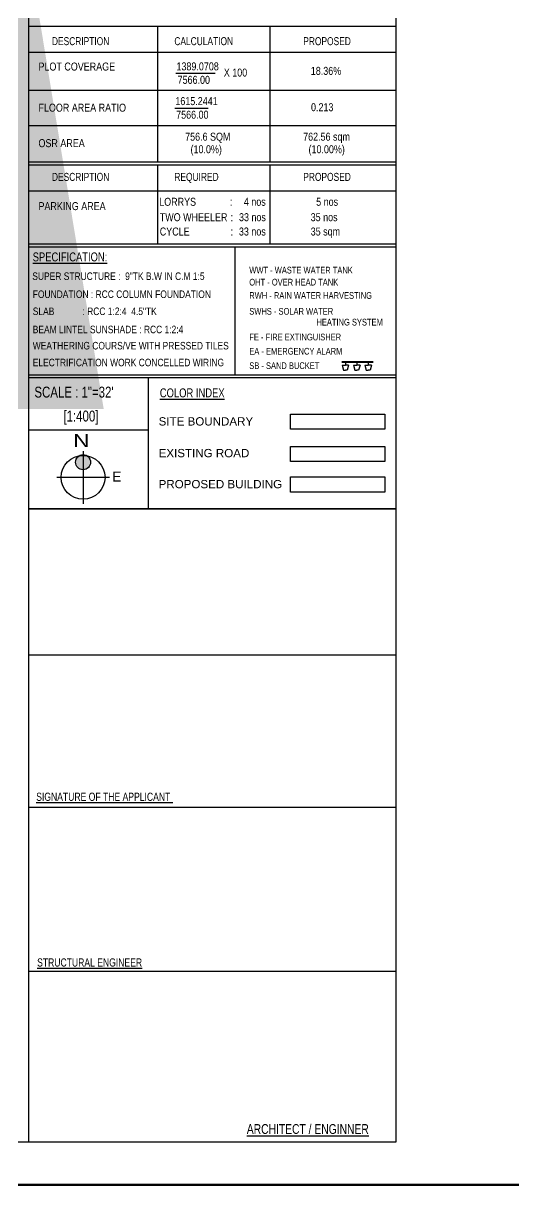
# Model space of a CAD drawing. Header units: metres. Extents: x 45752 to 165956, y -20087 to -17423.
# Drawn here: x 165761.4 to 165830.5, y -17696.6 to -17532.8 of the extents above; entities that cross this region are included whole.
import ezdxf
from ezdxf.enums import TextEntityAlignment as Align

# ---------------------------------------------------------------- set-up
doc = ezdxf.new("R2010")
doc.units = ezdxf.units.M
doc.header["$MEASUREMENT"] = 0
doc.layers.get('0').update_dxf_attribs({"linetype": 'CONTINUOUS', "lineweight": 30})
for name, color, linetype in [('del', 6, 'CONTINUOUS'), ('L4', 7, 'CONTINUOUS'), ('RN', 52, 'CONTINUOUS'), ('txt', 2, 'CONTINUOUS')]:
    doc.layers.add(name, color=color, linetype=linetype)
doc.layers.add('FLOOR-GROUND', color=7, linetype='CONTINUOUS', lineweight=50)
doc.layers.add('WALL', color=7, linetype='CONTINUOUS', lineweight=40)
doc.styles.add('1', font='arial.ttf')
doc.styles.add('ROMANT', font='arial.ttf')
doc.styles.add('RS', font='romans.shx')
doc.styles.add('style2', font='arial.ttf')
doc.dimstyles.new('CORP', dxfattribs={"dimtxt": 10, "dimasz": 4, "dimexe": 4.5, "dimexo": 16, "dimgap": 2, "dimtad": 1, "dimdec": 1, "dimzin": 3, "dimdsep": 46, "dimlunit": 4, "dimtxsty": 'RS', "dimblk": 'OBLIQUE', "dimcen": 0, "dimdle": 2.5, "dimclrd": 21, "dimclre": 21, "dimclrt": 3, "dimadec": 0, "dimazin": 0, "dimtfac": 0.75, "dimtdec": 1, "dimtmove": 2, "dimatfit": 3, "dimfxl": 0, "dimtolj": 1, "dimtzin": 0, "dimarcsym": 0})

# ---------------------------------------------------------------- blocks, each defined once
blk = doc.blocks.new('_Oblique')
at = {"color": 0, "linetype": 'ByBlock', "lineweight": -2}
blk.add_line((-0.5, -0.5), (0.5, 0.5), dxfattribs=at)

msp = doc.modelspace()

# ---------------------------------------------------------------- hatches: boundary and pattern name
at = {"layer": 'L4', "linetype": 'Continuous'}
for points in [[(165769.82211, -17593.66186, 0.414213562), (165768.76546, -17594.71851, 0.414213562), (165769.82211, -17595.77516)], [(165770.87876, -17594.71851, 0.414213562), (165769.82211, -17593.66186), (165769.82211, -17595.77516, 0.414213562)]]:
    msp.add_hatch(color=256, dxfattribs=at).paths.add_polyline_path(points)

# ---------------------------------------------------------------- linework, layer by layer
msp.add_line((165762.19611, -17690.5606), (165762.19611, -17480.32908))
at = {"color": 0, "linetype": 'ByBlock', "lineweight": -2}
msp.add_lwpolyline([(165491.15144, -17480.32908), (165813.86692, -17480.32908), (165813.86692, -17690.5606), (165491.15144, -17690.5606)], close=True, dxfattribs=at)
at = {"layer": 'del', "ltscale": 2}
for p, q in [((165806.26432, -17580.52428), (165810.69808, -17580.52428)), ((165806.26432, -17580.6175), (165810.69808, -17580.6175)), ((165806.77102, -17580.52428), (165806.77102, -17580.99278)), ((165808.37792, -17580.52428), (165808.37792, -17580.99278)), ((165809.98482, -17580.52428), (165809.98482, -17580.99278)), ((165806.30382, -17581.05698), (165806.50545, -17581.7394)), ((165806.30382, -17581.05698), (165806.77102, -17581.05698)), ((165806.50545, -17581.7394), (165806.77102, -17581.7394)), ((165806.77102, -17581.05698), (165806.77102, -17580.99278)), ((165807.23823, -17581.05698), (165806.77102, -17581.05698)), ((165807.0366, -17581.7394), (165806.77102, -17581.7394)), ((165807.23823, -17581.05698), (165807.0366, -17581.7394)), ((165807.91072, -17581.05698), (165808.37792, -17581.05698)), ((165807.91072, -17581.05698), (165808.11234, -17581.7394)), ((165808.11234, -17581.7394), (165808.37792, -17581.7394)), ((165808.37792, -17581.05698), (165808.37792, -17580.99278)), ((165808.84513, -17581.05698), (165808.37792, -17581.05698)), ((165808.6435, -17581.7394), (165808.37792, -17581.7394)), ((165808.84513, -17581.05698), (165808.6435, -17581.7394)), ((165809.51761, -17581.05698), (165809.71924, -17581.7394)), ((165809.51761, -17581.05698), (165809.98482, -17581.05698)), ((165809.71924, -17581.7394), (165809.98482, -17581.7394)), ((165809.98482, -17581.05698), (165809.98482, -17580.99278)), ((165810.45203, -17581.05698), (165809.98482, -17581.05698)), ((165810.2504, -17581.7394), (165809.98482, -17581.7394)), ((165810.45203, -17581.05698), (165810.2504, -17581.7394))]:
    msp.add_line(p, q, dxfattribs=at)
at = {"layer": 'FLOOR-GROUND', "color": 64}
msp.add_lwpolyline([(165484.27957, -17476.53191), (165956.49922, -17476.53191), (165956.49922, -17696.56587), (165484.27957, -17696.56587)], close=True, dxfattribs=at)
at = {"layer": 'L4', "linetype": 'Continuous'}
for p, q in [((165769.82211, -17593.14982), (165769.82211, -17600.56751)), ((165773.53095, -17596.85866), (165766.11326, -17596.85866))]:
    msp.add_line(p, q, dxfattribs=at)
for centre, radius in [((165769.82211, -17596.85866), 3.0907), ((165769.82211, -17594.71851), 1.05665)]:
    msp.add_circle(centre, radius, dxfattribs=at)
at = {"layer": 'RN', "ltscale": 18}
msp.add_line((165813.83276, -17582.44864), (165762.29307, -17582.44864), dxfattribs=at)
at = {"layer": 'txt'}
for p, q in [((165813.86492, -17533.30796), (165762.19613, -17533.30796)), ((165780.31939, -17533.30796), (165780.31939, -17552.38592)), ((165796.1097, -17533.30796), (165796.1097, -17552.38592)), ((165813.86492, -17536.94379), (165762.19613, -17536.94379)), ((165762.19613, -17542.2569), (165813.86492, -17542.2569)), ((165762.19613, -17547.24303), (165813.86492, -17547.24303)), ((165762.19613, -17547.24303), (165813.86492, -17547.24303)), ((165762.19613, -17547.24303), (165813.86492, -17547.24303)), ((165762.19613, -17552.38592), (165813.86492, -17552.38592)), ((165762.19613, -17552.38592), (165813.86492, -17552.38592)), ((165762.19613, -17552.79372), (165813.86492, -17552.79372)), ((165780.31939, -17552.79372), (165780.31939, -17563.9575)), ((165796.1097, -17552.79372), (165796.1097, -17563.9575)), ((165813.86492, -17556.53054), (165762.19613, -17556.53054)), ((165762.19613, -17563.9575), (165813.86492, -17563.9575)), ((165762.29307, -17564.37818), (165813.86692, -17564.37818)), ((165791.2424, -17582.44864), (165791.2424, -17564.37818)), ((165813.81172, -17582.82332), (165762.19611, -17582.82332)), ((165779.00051, -17582.82332), (165779.00051, -17601.30117)), ((165779.00051, -17590.21019), (165762.19611, -17590.21019)), ((165813.81172, -17601.30117), (165762.19611, -17601.30117)), ((165762.19611, -17601.30117), (165813.86692, -17601.30117)), ((165762.23032, -17601.30117), (165813.94302, -17601.30117)), ((165762.19611, -17621.86156), (165813.86692, -17621.86156)), ((165762.19611, -17643.32342), (165813.86692, -17643.32342)), ((165762.19611, -17666.46195), (165813.86692, -17666.46195))]:
    msp.add_line(p, q, dxfattribs=at)
at = {"layer": 'txt', "color": 6}
for p, q in [((165782.90901, -17539.87175), (165788.4425, -17539.87175)), ((165782.76397, -17544.79035), (165787.45485, -17544.79035))]:
    msp.add_line(p, q, dxfattribs=at)
at = {"layer": 'txt'}
for points in [[(165799.05443, -17587.95365), (165812.34601, -17587.95365), (165812.34601, -17590.08077), (165799.05443, -17590.08077)], [(165799.05443, -17592.50089), (165812.34601, -17592.50089), (165812.34601, -17594.62801), (165799.05443, -17594.62801)], [(165799.05443, -17596.78937), (165812.34601, -17596.78937), (165812.34601, -17598.91649), (165799.05443, -17598.91649)]]:
    msp.add_lwpolyline(points, close=True, dxfattribs=at)

# ---------------------------------------------------------------- texts
at = {"layer": 'L4', "linetype": 'Continuous', "style": '1', "width": 1.246093}
msp.add_text('N', height=1.8353, dxfattribs=at).set_placement((165768.42527, -17592.58638), (165770.73251, -17592.58638), align=Align.FIT)
at = {"layer": 'txt'}
for s, height, style, width, p in [('DESCRIPTION', 1.1285439, 'ROMANT', 0.75, (165765.43596, -17535.93083)), ('CALCULATION', 1.1285439, 'ROMANT', 0.75, (165782.68105, -17535.93083)), ('PROPOSED', 1.128544, 'ROMANT', 0.75, (165800.84336, -17535.93083)), ('OSR AREA', 1.128544, 'style2', 0.8, (165763.53755, -17550.30817)), ('756.6 SQM', 1.128544, 'style2', 0.8, (165784.2018, -17549.39717)), ('762.56 sqm', 1.128544, 'style2', 0.8, (165800.82431, -17549.39717)), ('(10.0%%%)', 1.128544, 'style2', 0.8, (165784.96117, -17551.16672)), ('(10.00%%%)', 1.128544, 'style2', 0.8, (165801.58369, -17551.16672)), ('DESCRIPTION', 1.1285439, 'ROMANT', 0.75, (165765.43596, -17555.06094)), ('REQUIRED', 1.128544, 'ROMANT', 0.75, (165782.68105, -17555.06094)), ('PROPOSED', 1.128544, 'ROMANT', 0.75, (165800.84336, -17555.06094)), ('LORRYS', 1.128544, 'style2', 0.8, (165780.55047, -17558.57217)), (':', 1.12854, 'style2', 0.8, (165790.51504, -17558.57217)), ('4 nos', 1.128544, 'style2', 0.8, (165792.47209, -17558.57217)), ('5 nos', 1.128544, 'style2', 0.8, (165802.66355, -17558.57217)), ('PARKING AREA', 1.1285439, 'style2', 0.8, (165763.53755, -17559.18201)), ('TWO WHEELER', 1.1285439, 'style2', 0.8, (165780.62618, -17560.74312)), (':', 1.12854, 'style2', 0.8, (165790.59075, -17560.74312)), ('33 nos', 1.128544, 'style2', 0.8, (165791.78764, -17560.74312)), ('35 nos', 1.128544, 'style2', 0.8, (165801.88807, -17560.74312)), ('CYCLE', 1.128544, 'style2', 0.8, (165780.62618, -17562.76378)), (':', 1.12854, 'style2', 0.8, (165790.59075, -17562.76378)), ('33 nos', 1.128544, 'style2', 0.8, (165791.77761, -17562.76378)), ('35 sqm', 1.128544, 'style2', 0.8, (165801.89331, -17562.76378)), ('%%uSPECIFICATION:', 1.2630546, 'ROMANT', 0.75, (165762.72229, -17566.41008)), ('WWT - WASTE WATER TANK', 0.947291, 'style2', 0.8, (165793.23739, -17568.11625)), ('SUPER STRUCTURE :  9"TK B.W IN C.M 1:5', 1.0640727, 'style2', 0.8, (165762.66696, -17569.03045)), ('OHT - OVER HEAD TANK', 0.947291, 'style2', 0.8, (165793.23739, -17569.80998)), ('FOUNDATION : RCC COLUMN FOUNDATION', 1.0640727, 'style2', 0.8, (165762.7305, -17571.56852)), ('RWH - RAIN WATER HARVESTING', 0.947291, 'style2', 0.8, (165793.23739, -17571.68725)), ('SLAB            : RCC 1:2:4  4.5"TK ', 1.0640727, 'style2', 0.8, (165762.7305, -17573.97607)), ('SWHS - SOLAR WATER ', 0.947291, 'style2', 0.8, (165793.23739, -17573.92482)), ('BEAM LINTEL SUNSHADE : RCC 1:2:4', 1.0640727, 'style2', 0.8, (165762.7305, -17576.53942)), ('HEATING SYSTEM', 0.947291, 'style2', 0.8, (165802.69797, -17575.44763)), ('FE - FIRE EXTINGUISHER ', 0.947291, 'style2', 0.8, (165793.23739, -17577.54596)), ('WEATHERING COURS/VE WITH PRESSED TILES', 1.0640727, 'style2', 0.8, (165762.7305, -17578.82291)), ('EA - EMERGENCY ALARM', 0.947291, 'style2', 0.8, (165793.23739, -17579.54592)), ('ELECTRIFICATION WORK CONCELLED WIRING ', 1.0640727, 'style2', 0.8, (165762.7305, -17581.19558)), ('SB - SAND BUCKET', 0.947291, 'style2', 0.8, (165793.23739, -17581.58275)), ('SCALE : 1"=32\'  ', 1.5405095, 'ROMANT', 0.75, (165762.96553, -17585.60588)), ('%%UCOLOR INDEX', 1.264915, 'ROMANT', 0.75, (165780.63347, -17585.57655)), ('[1:400]', 1.540509, 'ROMANT', 0.75, (165767.05392, -17588.98076)), ('%%USIGNATURE OF THE APPLICANT ', 1.1550225, 'ROMANT', 0.75, (165763.2185, -17642.45243)), ('%%USTRUCTURAL ENGINEER', 1.1550225, 'ROMANT', 0.75, (165763.34522, -17665.81027)), ('%%UARCHITECT / ENGINNER', 1.386027, 'ROMANT', 0.75, (165792.8889, -17689.40037))]:
    msp.add_text(s, height=height, dxfattribs=dict(at, style=style, width=width)).set_placement(p)
at = {"layer": 'txt', "color": 6, "style": 'style2', "width": 0.8}
for s, height, p in [('PLOT COVERAGE', 1.1285439, (165763.53755, -17539.51096)), ('1389.0708', 1.128544, (165782.97877, -17539.48824)), ('X 100', 1.128544, (165789.64774, -17540.35967)), ('18.36%%%', 1.128544, (165801.90589, -17540.11918)), ('7566.00', 1.128544, (165783.14228, -17541.38063)), ('FLOOR AREA RATIO', 1.1285439, (165763.53755, -17545.30645)), ('1615.2441', 1.128544, (165782.82191, -17544.37931)), ('0.213', 1.128544, (165801.93549, -17545.24325)), ('7566.00', 1.128544, (165782.93601, -17546.29923))]:
    msp.add_text(s, height=height, dxfattribs=at).set_placement(p)
at = {"layer": 'txt', "style": 'style2'}
for s, height, p in [('SITE BOUNDARY ', 1.1676139, (165780.46282, -17589.54463)), ('EXISTING ROAD', 1.1676139, (165780.46282, -17594.01503)), ('E', 1.40114, (165773.91227, -17597.44523, -8.12282)), ('PROPOSED BUILDING', 1.1676139, (165780.46282, -17598.38855))]:
    msp.add_text(s, height=height, dxfattribs=at).set_placement(p)

# ---------------------------------------------------------------- leaders
at = {"layer": 'WALL', "color": 4}
msp.add_leader([(165756.94301, -17491.19648), (165756.94301, -17494.89284)], dimstyle='CORP', override={"dimtxt": 36, "dimasz": 96, "dimexe": 1, "dimexo": 1, "dimgap": 1, "dimtad": 0, "dimzin": 8, "dimclrt": 4}, dxfattribs=at)

doc.saveas('drawing.dxf')
